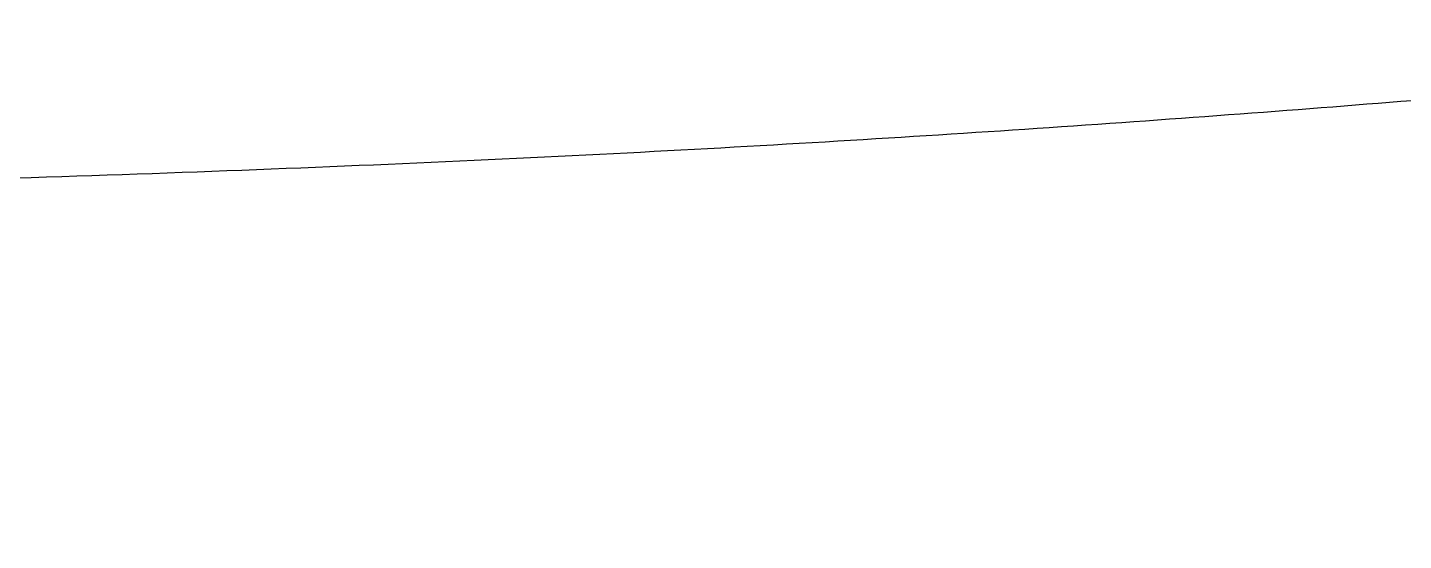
# Model space of a CAD drawing. Header units: millimetres. Extents: x 0 to 1818, y -1116 to 847.
# Drawn here: x 687.57 to 697.57, y 724.44 to 728.16 of the extents above; entities that cross this region are included whole.
import ezdxf

# ---------------------------------------------------------------- set-up
doc = ezdxf.new("R2010")
doc.units = ezdxf.units.MM
doc.layers.add('Blocks', color=7, linetype='Continuous')
doc.layers.add('Blocks$Inner', color=7, linetype='Continuous', lineweight=25, true_color=0x007f00)

# ---------------------------------------------------------------- blocks, each defined once
blk = doc.blocks.new('Series 7 3217 Office Chair Front')
at = {"layer": 'Blocks$Inner'}
blk.add_open_spline([(703.3971, 728.1607), (702.0202, 728.0258), (699.7392, 727.7996), (696.6872, 727.5513), (694.8261, 727.4198), (693.3808, 727.3279), (691.8456, 727.2425), (689.6564, 727.1394), (686.7291, 727.0343), (683.7041, 726.9674), (681.3203, 726.9314), (679.8797, 726.9132), (678.7367, 726.899), (677.5623, 726.8855), (675.4685, 726.8634), (672.4435, 726.8354), (669.6132, 726.7972), (667.8557, 726.7541), (666.9312, 726.7233), (666.0701, 726.6886), (665.0885, 726.6325), (663.6722, 726.5112), (662.4844, 726.3477), (661.4848, 726.1524), (660.8195, 725.9939), (660.327, 725.8552), (660.0098, 725.7566), (659.8361, 725.7), (659.6659, 725.6437), (659.4696, 725.5721), (659.198, 725.4537), (658.8188, 725.2378), (658.6308, 725.0402), (658.1462, 724.4353)], degree=3, knots=[-1, -1, -1, -1, -0.975, -0.9625, -0.95625, -0.95, -0.94375, -0.9375, -0.925, -0.9125, -0.90625, -0.9, -0.896875, -0.89375, -0.8875, -0.875, -0.8625, -0.85625, -0.853125, -0.85, -0.84375, -0.8375, -0.825, -0.81875, -0.8125, -0.80625, -0.803125, -0.8015625, -0.8, -0.796875, -0.79375, -0.7875, -0.775, -0.775, -0.775, -0.775], dxfattribs=at)

msp = doc.modelspace()

# ---------------------------------------------------------------- block references
at = {"layer": 'Blocks'}
msp.add_blockref('Series 7 3217 Office Chair Front', (0, 0), dxfattribs=at)

doc.saveas('drawing.dxf')
